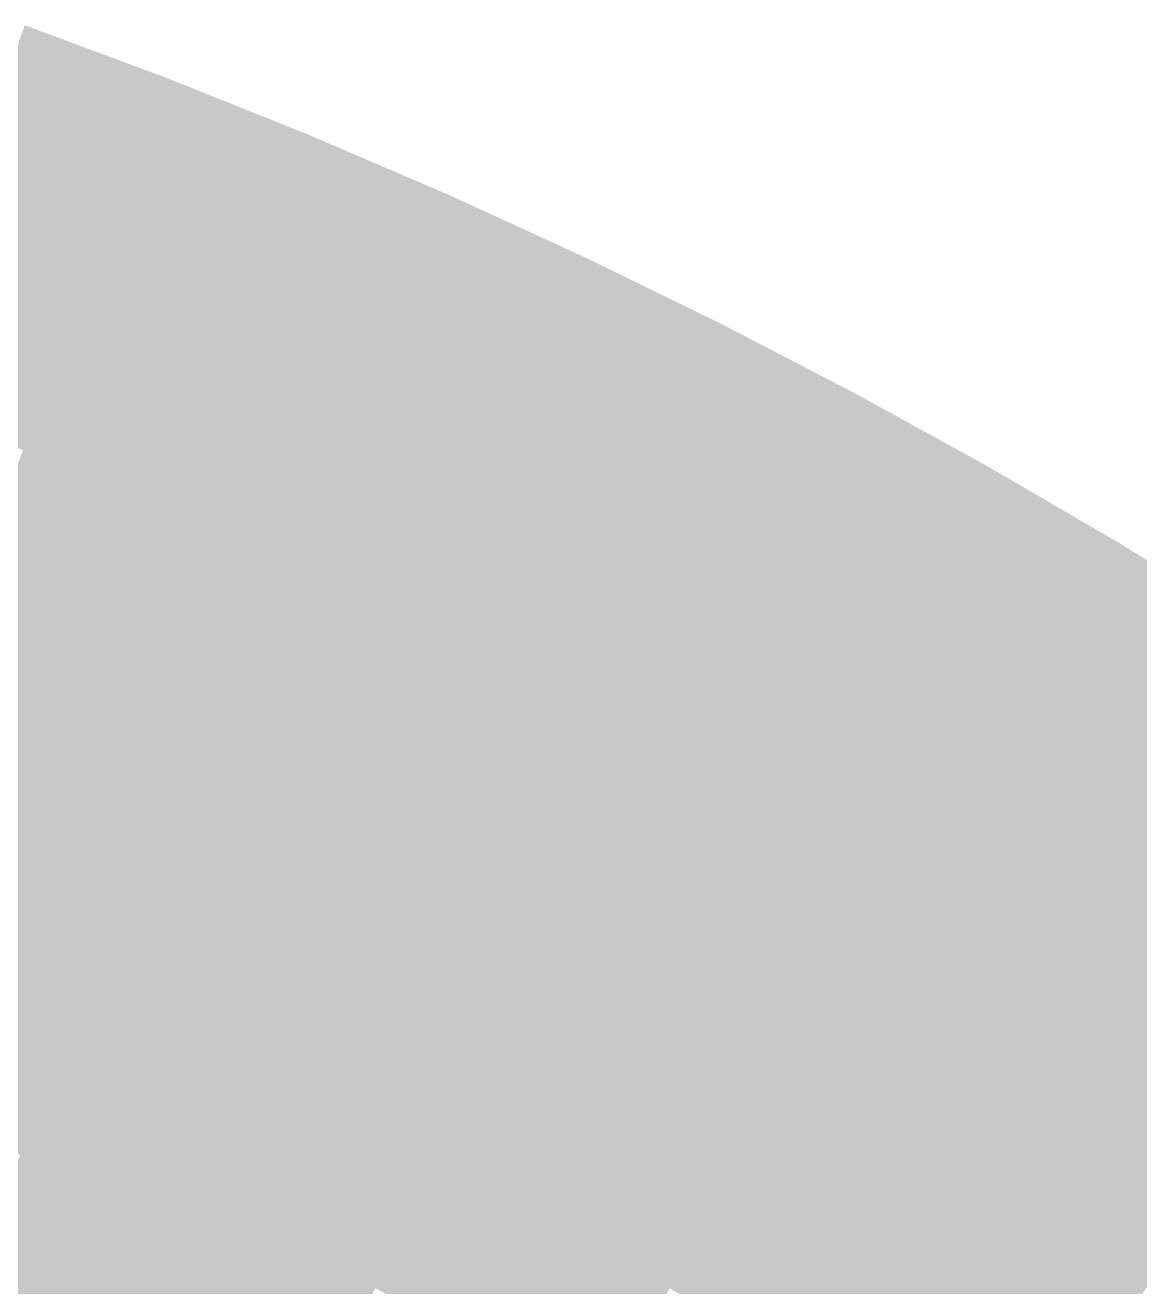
# Model space of a CAD drawing. Header units: inches. Extents: x -266 to 784, y -170 to 213.
# Drawn here: x 57.28 to 88.02, y 125.27 to 160.06 of the extents above; entities that cross this region are included whole.
import ezdxf

# ---------------------------------------------------------------- set-up
doc = ezdxf.new("R2010")
doc.units = ezdxf.units.IN
doc.header["$MEASUREMENT"] = 0

msp = doc.modelspace()

# ---------------------------------------------------------------- linework, layer by layer
at = {"color": 18, "true_color": 0x030301}
for points in [[(56.934385, 159.120947), (57.271275, 160.062491), (60.822261, 157.675783), (61.182156, 158.608776)], [(60.822261, 157.675783), (61.182156, 158.608776), (64.6735, 156.135641), (65.056184, 157.059521)], [(64.6735, 156.135641), (65.056184, 157.059521), (68.485782, 154.501449), (68.891023, 155.415658)], [(68.485782, 154.501449), (68.891023, 155.415658), (72.256811, 152.774191), (72.684366, 153.67818)], [(72.256811, 152.774191), (72.684366, 153.67818), (75.984315, 150.954907), (76.433926, 151.848131)], [(75.984315, 150.954907), (76.433926, 151.848131), (79.666049, 149.044694), (80.137445, 149.926615)], [(79.666049, 149.044694), (80.137445, 149.926615), (83.299794, 147.044701), (83.792693, 147.914788)], [(83.299794, 147.044701), (83.792693, 147.914788), (86.883364, 144.956135), (87.397467, 145.813864)], [(86.883364, 144.956135), (87.397467, 145.813864), (90.414598, 142.780253), (90.949595, 143.625106)]]:
    msp.add_solid(points, dxfattribs=at)
at = {"color": 98, "true_color": 0x070803}
for points in [[(56.597495, 158.179403), (56.934385, 159.120947), (60.462366, 156.74279), (60.822261, 157.675783)], [(60.462366, 156.74279), (60.822261, 157.675783), (64.290817, 155.211761), (64.6735, 156.135641)], [(64.290817, 155.211761), (64.6735, 156.135641), (68.080541, 153.587239), (68.485782, 154.501449)], [(68.080541, 153.587239), (68.485782, 154.501449), (71.829256, 151.870201), (72.256811, 152.774191)], [(71.829256, 151.870201), (72.256811, 152.774191), (75.534703, 150.061683), (75.984315, 150.954907)], [(75.534703, 150.061683), (75.984315, 150.954907), (79.194652, 148.162772), (79.666049, 149.044694)], [(79.194652, 148.162772), (79.666049, 149.044694), (82.806896, 146.174615), (83.299794, 147.044701)]]:
    msp.add_solid(points, dxfattribs=at)
at = {"color": 88, "true_color": 0x0b0c05}
for points in [[(56.260606, 157.237859), (56.597495, 158.179403), (60.102471, 155.809797), (60.462366, 156.74279)], [(60.102471, 155.809797), (60.462366, 156.74279), (63.908133, 154.287882), (64.290817, 155.211761)], [(63.908133, 154.287882), (64.290817, 155.211761), (67.675299, 152.673029), (68.080541, 153.587239)], [(67.675299, 152.673029), (68.080541, 153.587239), (71.401701, 150.966212), (71.829256, 151.870201)], [(71.401701, 150.966212), (71.829256, 151.870201), (75.085092, 149.168458), (75.534703, 150.061683)]]:
    msp.add_solid(points, dxfattribs=at)
at = {"color": 88, "true_color": 0x0f1008}
for points in [[(55.923716, 156.296315), (56.260606, 157.237859), (59.742576, 154.876805), (60.102471, 155.809797)], [(59.742576, 154.876805), (60.102471, 155.809797), (63.52545, 153.364002), (63.908133, 154.287882)], [(63.52545, 153.364002), (63.908133, 154.287882), (67.270058, 151.758819), (67.675299, 152.673029)], [(67.270058, 151.758819), (67.675299, 152.673029), (70.974146, 150.062223), (71.401701, 150.966212)]]:
    msp.add_solid(points, dxfattribs=at)
at = {"color": 88, "true_color": 0x13140a}
for points in [[(55.586826, 155.354771), (55.923716, 156.296315), (59.382681, 153.943812), (59.742576, 154.876805)], [(59.382681, 153.943812), (59.742576, 154.876805), (63.142766, 152.440123), (63.52545, 153.364002)], [(63.142766, 152.440123), (63.52545, 153.364002), (66.864817, 150.84461), (67.270058, 151.758819)], [(66.864817, 150.84461), (67.270058, 151.758819), (70.54659, 149.158233), (70.974146, 150.062223)]]:
    msp.add_solid(points, dxfattribs=at)
at = {"color": 88, "true_color": 0x17190c}
for points in [[(55.249936, 154.413227), (55.586826, 155.354771), (59.022786, 153.010819), (59.382681, 153.943812)], [(59.022786, 153.010819), (59.382681, 153.943812), (62.760083, 151.516243), (63.142766, 152.440123)], [(62.760083, 151.516243), (63.142766, 152.440123), (66.459576, 149.9304), (66.864817, 150.84461)], [(66.459576, 149.9304), (66.864817, 150.84461), (70.119035, 148.254244), (70.54659, 149.158233)]]:
    msp.add_solid(points, dxfattribs=at)
at = {"color": 250, "true_color": 0x1b1d0e}
for points in [[(54.913046, 153.471683), (55.249936, 154.413227), (58.662891, 152.077826), (59.022786, 153.010819)], [(58.662891, 152.077826), (59.022786, 153.010819), (62.377399, 150.592364), (62.760083, 151.516243)], [(62.377399, 150.592364), (62.760083, 151.516243), (66.054334, 149.01619), (66.459576, 149.9304)]]:
    msp.add_solid(points, dxfattribs=at)
at = {"color": 250, "true_color": 0x1e2110}
msp.add_solid([(54.576156, 152.530139), (54.913046, 153.471683), (58.302996, 151.144833), (58.662891, 152.077826)], dxfattribs=at)
at = {"color": 250, "true_color": 0x222512}
msp.add_solid([(54.239266, 151.588594), (54.576156, 152.530139), (57.943101, 150.211841), (58.302996, 151.144833)], dxfattribs=at)
at = {"color": 250, "true_color": 0x1f2110}
for points in [[(58.302996, 151.144833), (58.662891, 152.077826), (61.994716, 149.668484), (62.377399, 150.592364)], [(61.994716, 149.668484), (62.377399, 150.592364), (65.649093, 148.10198), (66.054334, 149.01619)]]:
    msp.add_solid(points, dxfattribs=at)
at = {"color": 250, "true_color": 0x262a14}
msp.add_solid([(53.902377, 150.64705), (54.239266, 151.588594), (57.583206, 149.278848), (57.943101, 150.211841)], dxfattribs=at)
at = {"color": 250, "true_color": 0x232512}
for points in [[(57.943101, 150.211841), (58.302996, 151.144833), (61.612033, 148.744605), (61.994716, 149.668484)], [(61.612033, 148.744605), (61.994716, 149.668484), (65.243852, 147.187771), (65.649093, 148.10198)]]:
    msp.add_solid(points, dxfattribs=at)
at = {"color": 28, "true_color": 0x101008}
for points in [[(70.974146, 150.062223), (71.401701, 150.966212), (74.635481, 148.275234), (75.085092, 149.168458)], [(74.635481, 148.275234), (75.085092, 149.168458), (78.251858, 146.39893), (78.723255, 147.280851)], [(78.251858, 146.39893), (78.723255, 147.280851), (81.8211, 144.434441), (82.313998, 145.304528)], [(81.8211, 144.434441), (82.313998, 145.304528), (85.341056, 142.382949), (85.855158, 143.240678)], [(85.341056, 142.382949), (85.855158, 143.240678), (88.809605, 140.245692), (89.344603, 141.090545)]]:
    msp.add_solid(points, dxfattribs=at)
at = {"color": 250, "true_color": 0x2a2e16}
msp.add_solid([(53.565487, 149.705506), (53.902377, 150.64705), (57.223311, 148.345855), (57.583206, 149.278848)], dxfattribs=at)
at = {"color": 250, "true_color": 0x272a14}
for points in [[(57.583206, 149.278848), (57.943101, 150.211841), (61.229349, 147.820725), (61.612033, 148.744605)], [(61.229349, 147.820725), (61.612033, 148.744605), (64.83861, 146.273561), (65.243852, 147.187771)]]:
    msp.add_solid(points, dxfattribs=at)
at = {"color": 28, "true_color": 0x14140a}
for points in [[(70.54659, 149.158233), (70.974146, 150.062223), (74.185869, 147.38201), (74.635481, 148.275234)], [(74.185869, 147.38201), (74.635481, 148.275234), (77.780462, 145.517009), (78.251858, 146.39893)], [(77.780462, 145.517009), (78.251858, 146.39893), (81.328202, 143.564354), (81.8211, 144.434441)], [(81.328202, 143.564354), (81.8211, 144.434441), (84.826953, 141.525221), (85.341056, 142.382949)], [(84.826953, 141.525221), (85.341056, 142.382949), (88.274607, 139.400838), (88.809605, 140.245692)]]:
    msp.add_solid(points, dxfattribs=at)
at = {"color": 28, "true_color": 0x0c0c05}
for points in [[(75.085092, 149.168458), (75.534703, 150.061683), (78.723255, 147.280851), (79.194652, 148.162772)], [(78.723255, 147.280851), (79.194652, 148.162772), (82.313998, 145.304528), (82.806896, 146.174615)], [(82.313998, 145.304528), (82.806896, 146.174615), (85.855158, 143.240678), (86.369261, 144.098406)], [(85.855158, 143.240678), (86.369261, 144.098406), (89.344603, 141.090545), (89.8796, 141.935399)]]:
    msp.add_solid(points, dxfattribs=at)
at = {"color": 250, "true_color": 0x1c1d0e}
for points in [[(66.054334, 149.01619), (66.459576, 149.9304), (69.69148, 147.350255), (70.119035, 148.254244)], [(69.69148, 147.350255), (70.119035, 148.254244), (73.286647, 145.595561), (73.736258, 146.488785)], [(73.286647, 145.595561), (73.736258, 146.488785), (76.837668, 143.753166), (77.309065, 144.635087)]]:
    msp.add_solid(points, dxfattribs=at)
at = {"color": 250, "true_color": 0x2b2e16}
for points in [[(57.223311, 148.345855), (57.583206, 149.278848), (60.846666, 146.896846), (61.229349, 147.820725)], [(60.846666, 146.896846), (61.229349, 147.820725), (64.433369, 145.359351), (64.83861, 146.273561)]]:
    msp.add_solid(points, dxfattribs=at)
at = {"color": 250, "true_color": 0x202110}
for points in [[(65.649093, 148.10198), (66.054334, 149.01619), (69.263925, 146.446265), (69.69148, 147.350255)], [(69.263925, 146.446265), (69.69148, 147.350255), (72.837035, 144.702337), (73.286647, 145.595561)], [(72.837035, 144.702337), (73.286647, 145.595561), (76.366271, 142.871245), (76.837668, 143.753166)]]:
    msp.add_solid(points, dxfattribs=at)
at = {"color": 88, "true_color": 0x18190c}
for points in [[(70.119035, 148.254244), (70.54659, 149.158233), (73.736258, 146.488785), (74.185869, 147.38201)], [(73.736258, 146.488785), (74.185869, 147.38201), (77.309065, 144.635087), (77.780462, 145.517009)], [(77.309065, 144.635087), (77.780462, 145.517009), (80.835304, 142.694267), (81.328202, 143.564354)]]:
    msp.add_solid(points, dxfattribs=at)
at = {"color": 250, "true_color": 0x2f3219}
for points in [[(56.863416, 147.412862), (57.223311, 148.345855), (60.463982, 145.972966), (60.846666, 146.896846)], [(60.463982, 145.972966), (60.846666, 146.896846), (64.028128, 144.445141), (64.433369, 145.359351)]]:
    msp.add_solid(points, dxfattribs=at)
at = {"color": 250, "true_color": 0x242512}
for points in [[(65.243852, 147.187771), (65.649093, 148.10198), (68.83637, 145.542276), (69.263925, 146.446265)], [(68.83637, 145.542276), (69.263925, 146.446265), (72.387424, 143.809112), (72.837035, 144.702337)]]:
    msp.add_solid(points, dxfattribs=at)
at = {"color": 250, "true_color": 0x33361b}
for points in [[(56.503521, 146.479869), (56.863416, 147.412862), (60.081299, 145.049087), (60.463982, 145.972966)], [(60.081299, 145.049087), (60.463982, 145.972966), (63.622886, 143.530932), (64.028128, 144.445141)]]:
    msp.add_solid(points, dxfattribs=at)
at = {"color": 250, "true_color": 0x282a14}
for points in [[(64.83861, 146.273561), (65.243852, 147.187771), (68.408815, 144.638287), (68.83637, 145.542276)], [(68.408815, 144.638287), (68.83637, 145.542276), (71.937813, 142.915888), (72.387424, 143.809112)]]:
    msp.add_solid(points, dxfattribs=at)
at = {"color": 18, "true_color": 0x080703}
for points in [[(82.806896, 146.174615), (83.299794, 147.044701), (86.369261, 144.098406), (86.883364, 144.956135)], [(86.369261, 144.098406), (86.883364, 144.956135), (89.8796, 141.935399), (90.414598, 142.780253)]]:
    msp.add_solid(points, dxfattribs=at)
at = {"color": 79, "true_color": 0x373b1d}
for points in [[(56.143626, 145.546877), (56.503521, 146.479869), (59.698615, 144.125207), (60.081299, 145.049087)], [(59.698615, 144.125207), (60.081299, 145.049087), (63.217645, 142.616722), (63.622886, 143.530932)]]:
    msp.add_solid(points, dxfattribs=at)
at = {"color": 250, "true_color": 0x2c2e16}
for points in [[(64.433369, 145.359351), (64.83861, 146.273561), (67.98126, 143.734298), (68.408815, 144.638287)], [(67.98126, 143.734298), (68.408815, 144.638287), (71.488201, 142.022664), (71.937813, 142.915888)]]:
    msp.add_solid(points, dxfattribs=at)
at = {"color": 79, "true_color": 0x3b3f1f}
msp.add_solid([(55.783731, 144.613884), (56.143626, 145.546877), (59.315932, 143.201328), (59.698615, 144.125207)], dxfattribs=at)
at = {"color": 250, "true_color": 0x303219}
msp.add_solid([(64.028128, 144.445141), (64.433369, 145.359351), (67.553705, 142.830308), (67.98126, 143.734298)], dxfattribs=at)
at = {"color": 69, "true_color": 0x3f4321}
msp.add_solid([(55.423836, 143.680891), (55.783731, 144.613884), (58.933249, 142.277448), (59.315932, 143.201328)], dxfattribs=at)
at = {"color": 250, "true_color": 0x34361b}
msp.add_solid([(63.622886, 143.530932), (64.028128, 144.445141), (67.12615, 141.926319), (67.553705, 142.830308)], dxfattribs=at)
at = {"color": 250, "true_color": 0x252512}
for points in [[(72.387424, 143.809112), (72.837035, 144.702337), (75.894875, 141.989324), (76.366271, 142.871245)], [(75.894875, 141.989324), (76.366271, 142.871245), (79.356609, 140.084006), (79.849507, 140.954093)], [(79.356609, 140.084006), (79.849507, 140.954093), (82.770542, 138.094306), (83.284645, 138.952035)], [(82.770542, 138.094306), (83.284645, 138.952035), (86.134617, 136.021424), (86.669614, 136.866278)]]:
    msp.add_solid(points, dxfattribs=at)
at = {"color": 250, "true_color": 0x1d1d0e}
for points in [[(76.837668, 143.753166), (77.309065, 144.635087), (80.342405, 141.82418), (80.835304, 142.694267)], [(80.342405, 141.82418), (80.835304, 142.694267), (83.798747, 139.809763), (84.31285, 140.667492)]]:
    msp.add_solid(points, dxfattribs=at)
at = {"color": 79, "true_color": 0x3c3f1f}
for points in [[(59.315932, 143.201328), (59.698615, 144.125207), (62.812404, 141.702512), (63.217645, 142.616722)], [(62.812404, 141.702512), (63.217645, 142.616722), (66.271039, 140.11834), (66.698595, 141.02233)]]:
    msp.add_solid(points, dxfattribs=at)
at = {"color": 250, "true_color": 0x313219}
for points in [[(67.553705, 142.830308), (67.98126, 143.734298), (71.03859, 141.12944), (71.488201, 142.022664)], [(71.03859, 141.12944), (71.488201, 142.022664), (74.480684, 139.34356), (74.952081, 140.225481)]]:
    msp.add_solid(points, dxfattribs=at)
at = {"color": 250, "true_color": 0x292a14}
for points in [[(71.937813, 142.915888), (72.387424, 143.809112), (75.423478, 141.107402), (75.894875, 141.989324)], [(75.423478, 141.107402), (75.894875, 141.989324), (78.863711, 139.213919), (79.356609, 140.084006)]]:
    msp.add_solid(points, dxfattribs=at)
at = {"color": 250, "true_color": 0x212110}
for points in [[(76.366271, 142.871245), (76.837668, 143.753166), (79.849507, 140.954093), (80.342405, 141.82418)], [(79.849507, 140.954093), (80.342405, 141.82418), (83.284645, 138.952035), (83.798747, 139.809763)]]:
    msp.add_solid(points, dxfattribs=at)
at = {"color": 69, "true_color": 0x434823}
msp.add_solid([(55.063941, 142.747898), (55.423836, 143.680891), (58.550565, 141.353568), (58.933249, 142.277448)], dxfattribs=at)
at = {"color": 79, "true_color": 0x383b1d}
msp.add_solid([(63.217645, 142.616722), (63.622886, 143.530932), (66.698595, 141.02233), (67.12615, 141.926319)], dxfattribs=at)
at = {"color": 28, "true_color": 0x19180c}
for points in [[(80.835304, 142.694267), (81.328202, 143.564354), (84.31285, 140.667492), (84.826953, 141.525221)], [(84.31285, 140.667492), (84.826953, 141.525221), (87.73961, 138.555985), (88.274607, 139.400838)], [(87.73961, 138.555985), (88.274607, 139.400838), (91.113518, 136.361016), (91.669088, 137.192486)]]:
    msp.add_solid(points, dxfattribs=at)
at = {"color": 69, "true_color": 0x404321}
for points in [[(58.933249, 142.277448), (59.315932, 143.201328), (62.407162, 140.788302), (62.812404, 141.702512)], [(62.407162, 140.788302), (62.812404, 141.702512), (65.843484, 139.214351), (66.271039, 140.11834)]]:
    msp.add_solid(points, dxfattribs=at)
at = {"color": 59, "true_color": 0x474c25}
msp.add_solid([(54.704046, 141.814905), (55.063941, 142.747898), (58.167882, 140.429689), (58.550565, 141.353568)], dxfattribs=at)
at = {"color": 250, "true_color": 0x35361b}
for points in [[(67.12615, 141.926319), (67.553705, 142.830308), (70.588979, 140.236215), (71.03859, 141.12944)], [(70.588979, 140.236215), (71.03859, 141.12944), (74.009288, 138.461639), (74.480684, 139.34356)]]:
    msp.add_solid(points, dxfattribs=at)
at = {"color": 250, "true_color": 0x2d2e16}
msp.add_solid([(71.488201, 142.022664), (71.937813, 142.915888), (74.952081, 140.225481), (75.423478, 141.107402)], dxfattribs=at)
at = {"color": 69, "true_color": 0x444823}
for points in [[(58.550565, 141.353568), (58.933249, 142.277448), (62.001921, 139.874093), (62.407162, 140.788302)], [(62.001921, 139.874093), (62.407162, 140.788302), (65.415929, 138.310362), (65.843484, 139.214351)]]:
    msp.add_solid(points, dxfattribs=at)
at = {"color": 59, "true_color": 0x4b5028}
msp.add_solid([(54.344151, 140.881913), (54.704046, 141.814905), (57.785198, 139.505809), (58.167882, 140.429689)], dxfattribs=at)
at = {"color": 79, "true_color": 0x393b1d}
msp.add_solid([(66.698595, 141.02233), (67.12615, 141.926319), (70.139367, 139.342991), (70.588979, 140.236215)], dxfattribs=at)
at = {"color": 59, "true_color": 0x484c25}
for points in [[(58.167882, 140.429689), (58.550565, 141.353568), (61.59668, 138.959883), (62.001921, 139.874093)], [(61.59668, 138.959883), (62.001921, 139.874093), (64.988374, 137.406373), (65.415929, 138.310362)]]:
    msp.add_solid(points, dxfattribs=at)
at = {"color": 79, "true_color": 0x3d3f1f}
msp.add_solid([(66.271039, 140.11834), (66.698595, 141.02233), (69.689756, 138.449767), (70.139367, 139.342991)], dxfattribs=at)
at = {"color": 250, "true_color": 0x2e2e16}
for points in [[(74.952081, 140.225481), (75.423478, 141.107402), (78.370813, 138.343832), (78.863711, 139.213919)], [(78.370813, 138.343832), (78.863711, 139.213919), (81.742336, 136.378849), (82.256439, 137.236578)]]:
    msp.add_solid(points, dxfattribs=at)
at = {"color": 59, "true_color": 0x4f542a}
msp.add_solid([(53.984255, 139.94892), (54.344151, 140.881913), (57.402515, 138.58193), (57.785198, 139.505809)], dxfattribs=at)
at = {"color": 250, "true_color": 0x1d1c0e}
for points in [[(83.798747, 139.809763), (84.31285, 140.667492), (87.204612, 137.711131), (87.73961, 138.555985)], [(87.204612, 137.711131), (87.73961, 138.555985), (90.557948, 135.529547), (91.113518, 136.361016)]]:
    msp.add_solid(points, dxfattribs=at)
at = {"color": 59, "true_color": 0x4c5028}
msp.add_solid([(57.785198, 139.505809), (58.167882, 140.429689), (61.191438, 138.045673), (61.59668, 138.959883)], dxfattribs=at)
at = {"color": 79, "true_color": 0x3a3b1d}
for points in [[(70.139367, 139.342991), (70.588979, 140.236215), (73.537891, 137.579717), (74.009288, 138.461639)], [(73.537891, 137.579717), (74.009288, 138.461639), (76.892118, 135.733571), (77.385016, 136.603658)]]:
    msp.add_solid(points, dxfattribs=at)
at = {"color": 250, "true_color": 0x323219}
for points in [[(74.480684, 139.34356), (74.952081, 140.225481), (77.877914, 137.473745), (78.370813, 138.343832)], [(77.877914, 137.473745), (78.370813, 138.343832), (81.228234, 135.52112), (81.742336, 136.378849)]]:
    msp.add_solid(points, dxfattribs=at)
at = {"color": 59, "true_color": 0x53592c}
msp.add_solid([(53.62436, 139.015927), (53.984255, 139.94892), (57.019831, 137.65805), (57.402515, 138.58193)], dxfattribs=at)
at = {"color": 69, "true_color": 0x414321}
msp.add_solid([(65.843484, 139.214351), (66.271039, 140.11834), (69.240145, 137.556542), (69.689756, 138.449767)], dxfattribs=at)
at = {"color": 250, "true_color": 0x2a2914}
for points in [[(78.863711, 139.213919), (79.356609, 140.084006), (82.256439, 137.236578), (82.770542, 138.094306)], [(82.256439, 137.236578), (82.770542, 138.094306), (85.599619, 135.17657), (86.134617, 136.021424)]]:
    msp.add_solid(points, dxfattribs=at)
at = {"color": 250, "true_color": 0x212010}
for points in [[(83.284645, 138.952035), (83.798747, 139.809763), (86.669614, 136.866278), (87.204612, 137.711131)], [(86.669614, 136.866278), (87.204612, 137.711131), (90.002378, 134.698077), (90.557948, 135.529547)]]:
    msp.add_solid(points, dxfattribs=at)
at = {"color": 59, "true_color": 0x50542a}
msp.add_solid([(57.402515, 138.58193), (57.785198, 139.505809), (60.786197, 137.131463), (61.191438, 138.045673)], dxfattribs=at)
at = {"color": 69, "true_color": 0x454823}
msp.add_solid([(65.415929, 138.310362), (65.843484, 139.214351), (68.790533, 136.663318), (69.240145, 137.556542)], dxfattribs=at)
at = {"color": 69, "true_color": 0x3e3f1f}
msp.add_solid([(69.689756, 138.449767), (70.139367, 139.342991), (73.066494, 136.697796), (73.537891, 137.579717)], dxfattribs=at)
at = {"color": 250, "true_color": 0x36361b}
for points in [[(74.009288, 138.461639), (74.480684, 139.34356), (77.385016, 136.603658), (77.877914, 137.473745)], [(77.385016, 136.603658), (77.877914, 137.473745), (80.714131, 134.663392), (81.228234, 135.52112)]]:
    msp.add_solid(points, dxfattribs=at)
at = {"color": 59, "true_color": 0x4d5028}
msp.add_solid([(61.191438, 138.045673), (61.59668, 138.959883), (64.560819, 136.502383), (64.988374, 137.406373)], dxfattribs=at)
at = {"color": 59, "true_color": 0x54592c}
msp.add_solid([(57.019831, 137.65805), (57.402515, 138.58193), (60.380956, 136.217254), (60.786197, 137.131463)], dxfattribs=at)
at = {"color": 59, "true_color": 0x494c25}
msp.add_solid([(64.988374, 137.406373), (65.415929, 138.310362), (68.340922, 135.770094), (68.790533, 136.663318)], dxfattribs=at)
at = {"color": 69, "true_color": 0x424321}
msp.add_solid([(69.240145, 137.556542), (69.689756, 138.449767), (72.595097, 135.815875), (73.066494, 136.697796)], dxfattribs=at)
at = {"color": 59, "true_color": 0x51542a}
msp.add_solid([(60.786197, 137.131463), (61.191438, 138.045673), (64.133264, 135.598394), (64.560819, 136.502383)], dxfattribs=at)
at = {"color": 59, "true_color": 0x585d2e}
msp.add_solid([(56.637148, 136.734171), (57.019831, 137.65805), (59.975714, 135.303044), (60.380956, 136.217254)], dxfattribs=at)
at = {"color": 69, "true_color": 0x464823}
msp.add_solid([(68.790533, 136.663318), (69.240145, 137.556542), (72.123701, 134.933953), (72.595097, 135.815875)], dxfattribs=at)
at = {"color": 49, "true_color": 0x3f3f1f}
for points in [[(73.066494, 136.697796), (73.537891, 137.579717), (76.39922, 134.863484), (76.892118, 135.733571)], [(76.39922, 134.863484), (76.892118, 135.733571), (79.685925, 132.947935), (80.200028, 133.805663)]]:
    msp.add_solid(points, dxfattribs=at)
at = {"color": 59, "true_color": 0x55592c}
msp.add_solid([(60.380956, 136.217254), (60.786197, 137.131463), (63.705709, 134.694405), (64.133264, 135.598394)], dxfattribs=at)
at = {"color": 59, "true_color": 0x4e5028}
for points in [[(64.560819, 136.502383), (64.988374, 137.406373), (67.891311, 134.876869), (68.340922, 135.770094)], [(67.891311, 134.876869), (68.340922, 135.770094), (71.180907, 133.170111), (71.652304, 134.052032)]]:
    msp.add_solid(points, dxfattribs=at)
at = {"color": 250, "true_color": 0x2e2d16}
msp.add_solid([(81.742336, 136.378849), (82.256439, 137.236578), (85.064622, 134.331717), (85.599619, 135.17657)], dxfattribs=at)
at = {"color": 250, "true_color": 0x252412}
msp.add_solid([(86.134617, 136.021424), (86.669614, 136.866278), (89.446808, 133.866608), (90.002378, 134.698077)], dxfattribs=at)
at = {"color": 59, "true_color": 0x5c6130}
msp.add_solid([(56.254465, 135.810291), (56.637148, 136.734171), (59.570473, 134.388834), (59.975714, 135.303044)], dxfattribs=at)
at = {"color": 59, "true_color": 0x52542a}
msp.add_solid([(64.133264, 135.598394), (64.560819, 136.502383), (67.441699, 133.983645), (67.891311, 134.876869)], dxfattribs=at)
at = {"color": 59, "true_color": 0x4a4c25}
msp.add_solid([(68.340922, 135.770094), (68.790533, 136.663318), (71.652304, 134.052032), (72.123701, 134.933953)], dxfattribs=at)
at = {"color": 49, "true_color": 0x434321}
for points in [[(72.595097, 135.815875), (73.066494, 136.697796), (75.906322, 133.993397), (76.39922, 134.863484)], [(75.906322, 133.993397), (76.39922, 134.863484), (79.171823, 132.090206), (79.685925, 132.947935)]]:
    msp.add_solid(points, dxfattribs=at)
at = {"color": 39, "true_color": 0x3b3a1d}
for points in [[(76.892118, 135.733571), (77.385016, 136.603658), (80.200028, 133.805663), (80.714131, 134.663392)], [(80.200028, 133.805663), (80.714131, 134.663392), (83.459629, 131.797156), (83.994626, 132.64201)]]:
    msp.add_solid(points, dxfattribs=at)
at = {"color": 59, "true_color": 0x595d2e}
msp.add_solid([(59.975714, 135.303044), (60.380956, 136.217254), (63.278154, 133.790415), (63.705709, 134.694405)], dxfattribs=at)
at = {"color": 250, "true_color": 0x323119}
for points in [[(81.228234, 135.52112), (81.742336, 136.378849), (84.529624, 133.486863), (85.064622, 134.331717)], [(84.529624, 133.486863), (85.064622, 134.331717), (87.780097, 131.372199), (88.335667, 132.203668)]]:
    msp.add_solid(points, dxfattribs=at)
at = {"color": 77, "true_color": 0x606532}
msp.add_solid([(55.871781, 134.886412), (56.254465, 135.810291), (59.165232, 133.474624), (59.570473, 134.388834)], dxfattribs=at)
at = {"color": 59, "true_color": 0x474823}
msp.add_solid([(72.123701, 134.933953), (72.595097, 135.815875), (75.413423, 133.12331), (75.906322, 133.993397)], dxfattribs=at)
at = {"color": 250, "true_color": 0x2a2814}
msp.add_solid([(85.599619, 135.17657), (86.134617, 136.021424), (88.891237, 133.035138), (89.446808, 133.866608)], dxfattribs=at)
at = {"color": 59, "true_color": 0x56592c}
msp.add_solid([(63.705709, 134.694405), (64.133264, 135.598394), (66.992088, 133.090421), (67.441699, 133.983645)], dxfattribs=at)
at = {"color": 250, "true_color": 0x36351b}
for points in [[(80.714131, 134.663392), (81.228234, 135.52112), (83.994626, 132.64201), (84.529624, 133.486863)], [(83.994626, 132.64201), (84.529624, 133.486863), (87.224527, 130.540729), (87.780097, 131.372199)]]:
    msp.add_solid(points, dxfattribs=at)
at = {"color": 59, "true_color": 0x5d6130}
msp.add_solid([(59.570473, 134.388834), (59.975714, 135.303044), (62.850599, 132.886426), (63.278154, 133.790415)], dxfattribs=at)
at = {"color": 250, "true_color": 0x2e2c16}
msp.add_solid([(85.064622, 134.331717), (85.599619, 135.17657), (88.335667, 132.203668), (88.891237, 133.035138)], dxfattribs=at)
at = {"color": 77, "true_color": 0x646a34}
msp.add_solid([(55.489098, 133.962532), (55.871781, 134.886412), (58.759991, 132.560415), (59.165232, 133.474624)], dxfattribs=at)
at = {"color": 59, "true_color": 0x5a5d2e}
msp.add_solid([(63.278154, 133.790415), (63.705709, 134.694405), (66.542477, 132.197197), (66.992088, 133.090421)], dxfattribs=at)
at = {"color": 59, "true_color": 0x53542a}
msp.add_solid([(67.441699, 133.983645), (67.891311, 134.876869), (70.709511, 132.28819), (71.180907, 133.170111)], dxfattribs=at)
at = {"color": 59, "true_color": 0x4b4c25}
msp.add_solid([(71.652304, 134.052032), (72.123701, 134.933953), (74.920525, 132.253223), (75.413423, 133.12331)], dxfattribs=at)
at = {"color": 77, "true_color": 0x616532}
msp.add_solid([(59.165232, 133.474624), (59.570473, 134.388834), (62.423044, 131.982437), (62.850599, 132.886426)], dxfattribs=at)
at = {"color": 67, "true_color": 0x686e36}
msp.add_solid([(55.106414, 133.038653), (55.489098, 133.962532), (58.354749, 131.646205), (58.759991, 132.560415)], dxfattribs=at)
at = {"color": 59, "true_color": 0x57592c}
msp.add_solid([(66.992088, 133.090421), (67.441699, 133.983645), (70.238114, 131.406268), (70.709511, 132.28819)], dxfattribs=at)
at = {"color": 59, "true_color": 0x4f5028}
msp.add_solid([(71.180907, 133.170111), (71.652304, 134.052032), (74.427627, 131.383136), (74.920525, 132.253223)], dxfattribs=at)
at = {"color": 49, "true_color": 0x484723}
msp.add_solid([(75.413423, 133.12331), (75.906322, 133.993397), (78.65772, 131.232477), (79.171823, 132.090206)], dxfattribs=at)
at = {"color": 59, "true_color": 0x5e6130}
msp.add_solid([(62.850599, 132.886426), (63.278154, 133.790415), (66.092865, 131.303972), (66.542477, 132.197197)], dxfattribs=at)
at = {"color": 49, "true_color": 0x3f3e1f}
msp.add_solid([(79.685925, 132.947935), (80.200028, 133.805663), (82.924631, 130.952303), (83.459629, 131.797156)], dxfattribs=at)
at = {"color": 77, "true_color": 0x656a34}
msp.add_solid([(58.759991, 132.560415), (59.165232, 133.474624), (61.995489, 131.078448), (62.423044, 131.982437)], dxfattribs=at)
at = {"color": 67, "true_color": 0x6c7239}
msp.add_solid([(54.723731, 132.114773), (55.106414, 133.038653), (57.949508, 130.731995), (58.354749, 131.646205)], dxfattribs=at)
at = {"color": 59, "true_color": 0x5b5d2e}
msp.add_solid([(66.542477, 132.197197), (66.992088, 133.090421), (69.766717, 130.524347), (70.238114, 131.406268)], dxfattribs=at)
at = {"color": 59, "true_color": 0x54542a}
for points in [[(70.709511, 132.28819), (71.180907, 133.170111), (73.934729, 130.513049), (74.427627, 131.383136)], [(73.934729, 130.513049), (74.427627, 131.383136), (77.115412, 128.659291), (77.629514, 129.51702)]]:
    msp.add_solid(points, dxfattribs=at)
at = {"color": 59, "true_color": 0x4c4b25}
msp.add_solid([(74.920525, 132.253223), (75.413423, 133.12331), (78.143617, 130.374749), (78.65772, 131.232477)], dxfattribs=at)
at = {"color": 49, "true_color": 0x434221}
msp.add_solid([(79.171823, 132.090206), (79.685925, 132.947935), (82.389633, 130.107449), (82.924631, 130.952303)], dxfattribs=at)
at = {"color": 77, "true_color": 0x626532}
msp.add_solid([(62.423044, 131.982437), (62.850599, 132.886426), (65.643254, 130.410748), (66.092865, 131.303972)], dxfattribs=at)
at = {"color": 39, "true_color": 0x3b391d}
msp.add_solid([(83.459629, 131.797156), (83.994626, 132.64201), (86.668956, 129.70926), (87.224527, 130.540729)], dxfattribs=at)
at = {"color": 67, "true_color": 0x696e36}
msp.add_solid([(58.354749, 131.646205), (58.759991, 132.560415), (61.567933, 130.174458), (61.995489, 131.078448)], dxfattribs=at)
at = {"color": 59, "true_color": 0x58592c}
msp.add_solid([(70.238114, 131.406268), (70.709511, 132.28819), (73.441831, 129.642962), (73.934729, 130.513049)], dxfattribs=at)
at = {"color": 59, "true_color": 0x504f28}
msp.add_solid([(74.427627, 131.383136), (74.920525, 132.253223), (77.629514, 129.51702), (78.143617, 130.374749)], dxfattribs=at)
at = {"color": 67, "true_color": 0x70763b}
msp.add_solid([(54.341047, 131.190894), (54.723731, 132.114773), (57.544267, 129.817785), (57.949508, 130.731995)], dxfattribs=at)
at = {"color": 77, "true_color": 0x666a34}
msp.add_solid([(61.995489, 131.078448), (62.423044, 131.982437), (65.193643, 129.517524), (65.643254, 130.410748)], dxfattribs=at)
at = {"color": 59, "true_color": 0x5f6130}
msp.add_solid([(66.092865, 131.303972), (66.542477, 132.197197), (69.29532, 129.642426), (69.766717, 130.524347)], dxfattribs=at)
at = {"color": 49, "true_color": 0x484623}
msp.add_solid([(78.65772, 131.232477), (79.171823, 132.090206), (81.854636, 129.262595), (82.389633, 130.107449)], dxfattribs=at)
at = {"color": 250, "true_color": 0x323019}
msp.add_solid([(87.780097, 131.372199), (88.335667, 132.203668), (90.977694, 129.1784), (91.553502, 129.995985)], dxfattribs=at)
at = {"color": 67, "true_color": 0x6d7239}
msp.add_solid([(57.949508, 130.731995), (58.354749, 131.646205), (61.140378, 129.270469), (61.567933, 130.174458)], dxfattribs=at)
at = {"color": 39, "true_color": 0x3f3d1f}
msp.add_solid([(82.924631, 130.952303), (83.459629, 131.797156), (86.113386, 128.87779), (86.668956, 129.70926)], dxfattribs=at)
at = {"color": 67, "true_color": 0x747b3d}
msp.add_solid([(53.958364, 130.267014), (54.341047, 131.190894), (57.139025, 128.903576), (57.544267, 129.817785)], dxfattribs=at)
at = {"color": 77, "true_color": 0x636532}
msp.add_solid([(65.643254, 130.410748), (66.092865, 131.303972), (68.823924, 128.760505), (69.29532, 129.642426)], dxfattribs=at)
at = {"color": 59, "true_color": 0x5c5d2e}
msp.add_solid([(69.766717, 130.524347), (70.238114, 131.406268), (72.948932, 128.772875), (73.441831, 129.642962)], dxfattribs=at)
at = {"color": 59, "true_color": 0x4c4a25}
msp.add_solid([(78.143617, 130.374749), (78.65772, 131.232477), (81.319638, 128.417742), (81.854636, 129.262595)], dxfattribs=at)
at = {"color": 250, "true_color": 0x36341b}
msp.add_solid([(87.224527, 130.540729), (87.780097, 131.372199), (90.401886, 128.360816), (90.977694, 129.1784)], dxfattribs=at)
at = {"color": 67, "true_color": 0x6a6e36}
msp.add_solid([(61.567933, 130.174458), (61.995489, 131.078448), (64.744031, 128.624299), (65.193643, 129.517524)], dxfattribs=at)
at = {"color": 49, "true_color": 0x434121}
msp.add_solid([(82.389633, 130.107449), (82.924631, 130.952303), (85.557816, 128.04632), (86.113386, 128.87779)], dxfattribs=at)
at = {"color": 67, "true_color": 0x71763b}
msp.add_solid([(57.544267, 129.817785), (57.949508, 130.731995), (60.712823, 128.36648), (61.140378, 129.270469)], dxfattribs=at)
at = {"color": 59, "true_color": 0x606130}
msp.add_solid([(69.29532, 129.642426), (69.766717, 130.524347), (72.456034, 127.902788), (72.948932, 128.772875)], dxfattribs=at)
at = {"color": 59, "true_color": 0x59582c}
msp.add_solid([(73.441831, 129.642962), (73.934729, 130.513049), (76.601309, 127.801563), (77.115412, 128.659291)], dxfattribs=at)
at = {"color": 39, "true_color": 0x3b381d}
msp.add_solid([(86.668956, 129.70926), (87.224527, 130.540729), (89.826078, 127.543231), (90.401886, 128.360816)], dxfattribs=at)
at = {"color": 67, "true_color": 0x6f7239}
msp.add_solid([(61.140378, 129.270469), (61.567933, 130.174458), (64.29442, 127.731075), (64.744031, 128.624299)], dxfattribs=at)
at = {"color": 67, "true_color": 0x686a34}
msp.add_solid([(65.193643, 129.517524), (65.643254, 130.410748), (68.352527, 127.878583), (68.823924, 128.760505)], dxfattribs=at)
at = {"color": 59, "true_color": 0x504e28}
for points in [[(77.629514, 129.51702), (78.143617, 130.374749), (80.784641, 127.572888), (81.319638, 128.417742)], [(80.784641, 127.572888), (81.319638, 128.417742), (83.891105, 125.551911), (84.446675, 126.383381)]]:
    msp.add_solid(points, dxfattribs=at)
at = {"color": 67, "true_color": 0x757b3d}
msp.add_solid([(57.139025, 128.903576), (57.544267, 129.817785), (60.285268, 127.46249), (60.712823, 128.36648)], dxfattribs=at)
at = {"color": 49, "true_color": 0x484523}
msp.add_solid([(81.854636, 129.262595), (82.389633, 130.107449), (85.002246, 127.214851), (85.557816, 128.04632)], dxfattribs=at)
at = {"color": 67, "true_color": 0x6c6e36}
msp.add_solid([(64.744031, 128.624299), (65.193643, 129.517524), (67.88113, 126.996662), (68.352527, 127.878583)], dxfattribs=at)
at = {"color": 37, "true_color": 0x656532}
for points in [[(68.823924, 128.760505), (69.29532, 129.642426), (71.963136, 127.032701), (72.456034, 127.902788)], [(71.963136, 127.032701), (72.456034, 127.902788), (75.059001, 125.228377), (75.573103, 126.086106)]]:
    msp.add_solid(points, dxfattribs=at)
at = {"color": 59, "true_color": 0x5d5c2e}
msp.add_solid([(72.948932, 128.772875), (73.441831, 129.642962), (76.087206, 126.943834), (76.601309, 127.801563)], dxfattribs=at)
at = {"color": 59, "true_color": 0x54532a}
msp.add_solid([(77.115412, 128.659291), (77.629514, 129.51702), (80.249643, 126.728035), (80.784641, 127.572888)], dxfattribs=at)
at = {"color": 39, "true_color": 0x3f3c1f}
msp.add_solid([(86.113386, 128.87779), (86.668956, 129.70926), (89.25027, 126.725646), (89.826078, 127.543231)], dxfattribs=at)
at = {"color": 67, "true_color": 0x73763b}
msp.add_solid([(60.712823, 128.36648), (61.140378, 129.270469), (63.844809, 126.837851), (64.29442, 127.731075)], dxfattribs=at)
at = {"color": 59, "true_color": 0x4c4925}
msp.add_solid([(81.319638, 128.417742), (81.854636, 129.262595), (84.446675, 126.383381), (85.002246, 127.214851)], dxfattribs=at)
at = {"color": 57, "true_color": 0x797f3f}
msp.add_solid([(56.733784, 127.989366), (57.139025, 128.903576), (59.857713, 126.558501), (60.285268, 127.46249)], dxfattribs=at)
at = {"color": 67, "true_color": 0x696a34}
msp.add_solid([(68.352527, 127.878583), (68.823924, 128.760505), (71.470238, 126.162614), (71.963136, 127.032701)], dxfattribs=at)
at = {"color": 59, "true_color": 0x616030}
msp.add_solid([(72.456034, 127.902788), (72.948932, 128.772875), (75.573103, 126.086106), (76.087206, 126.943834)], dxfattribs=at)
at = {"color": 49, "true_color": 0x434021}
msp.add_solid([(85.557816, 128.04632), (86.113386, 128.87779), (88.674461, 125.908061), (89.25027, 126.725646)], dxfattribs=at)
at = {"color": 67, "true_color": 0x707239}
msp.add_solid([(64.29442, 127.731075), (64.744031, 128.624299), (67.409733, 126.114741), (67.88113, 126.996662)], dxfattribs=at)
at = {"color": 59, "true_color": 0x59572c}
msp.add_solid([(76.601309, 127.801563), (77.115412, 128.659291), (79.714645, 125.883181), (80.249643, 126.728035)], dxfattribs=at)
at = {"color": 57, "true_color": 0x777b3d}
msp.add_solid([(60.285268, 127.46249), (60.712823, 128.36648), (63.395197, 125.944626), (63.844809, 126.837851)], dxfattribs=at)
at = {"color": 49, "true_color": 0x484423}
msp.add_solid([(85.002246, 127.214851), (85.557816, 128.04632), (88.098653, 125.090476), (88.674461, 125.908061)], dxfattribs=at)
at = {"color": 57, "true_color": 0x7e8341}
msp.add_solid([(56.328543, 127.075156), (56.733784, 127.989366), (59.430158, 125.654512), (59.857713, 126.558501)], dxfattribs=at)
at = {"color": 67, "true_color": 0x74763b}
msp.add_solid([(63.844809, 126.837851), (64.29442, 127.731075), (66.938337, 125.23282), (67.409733, 126.114741)], dxfattribs=at)
at = {"color": 67, "true_color": 0x6d6e36}
msp.add_solid([(67.88113, 126.996662), (68.352527, 127.878583), (70.97734, 125.292527), (71.470238, 126.162614)], dxfattribs=at)
at = {"color": 59, "true_color": 0x5d5b2e}
msp.add_solid([(76.087206, 126.943834), (76.601309, 127.801563), (79.179648, 125.038328), (79.714645, 125.883181)], dxfattribs=at)
at = {"color": 57, "true_color": 0x7b7f3f}
msp.add_solid([(59.857713, 126.558501), (60.285268, 127.46249), (62.945586, 125.051402), (63.395197, 125.944626)], dxfattribs=at)
at = {"color": 59, "true_color": 0x54522a}
msp.add_solid([(80.249643, 126.728035), (80.784641, 127.572888), (83.335535, 124.720442), (83.891105, 125.551911)], dxfattribs=at)
at = {"color": 57, "true_color": 0x828843}
msp.add_solid([(55.923301, 126.160946), (56.328543, 127.075156), (59.002603, 124.750522), (59.430158, 125.654512)], dxfattribs=at)
at = {"color": 67, "true_color": 0x717239}
msp.add_solid([(67.409733, 126.114741), (67.88113, 126.996662), (70.484441, 124.42244), (70.97734, 125.292527)], dxfattribs=at)
at = {"color": 47, "true_color": 0x6a6934}
msp.add_solid([(71.470238, 126.162614), (71.963136, 127.032701), (74.544898, 124.370648), (75.059001, 125.228377)], dxfattribs=at)
at = {"color": 59, "true_color": 0x4c4825}
msp.add_solid([(84.446675, 126.383381), (85.002246, 127.214851), (87.522845, 124.272892), (88.098653, 125.090476)], dxfattribs=at)
at = {"color": 57, "true_color": 0x787b3d}
msp.add_solid([(63.395197, 125.944626), (63.844809, 126.837851), (66.46694, 124.350898), (66.938337, 125.23282)], dxfattribs=at)
at = {"color": 59, "true_color": 0x615f30}
msp.add_solid([(75.573103, 126.086106), (76.087206, 126.943834), (78.64465, 124.193474), (79.179648, 125.038328)], dxfattribs=at)
at = {"color": 59, "true_color": 0x59562c}
msp.add_solid([(79.714645, 125.883181), (80.249643, 126.728035), (82.779965, 123.888972), (83.335535, 124.720442)], dxfattribs=at)
at = {"color": 57, "true_color": 0x7f8341}
msp.add_solid([(59.430158, 125.654512), (59.857713, 126.558501), (62.495975, 124.158178), (62.945586, 125.051402)], dxfattribs=at)
at = {"color": 59, "true_color": 0x504d28}
msp.add_solid([(83.891105, 125.551911), (84.446675, 126.383381), (86.947037, 123.455307), (87.522845, 124.272892)], dxfattribs=at)
at = {"color": 65, "true_color": 0x868c45}
msp.add_solid([(55.51806, 125.246737), (55.923301, 126.160946), (58.575048, 123.846533), (59.002603, 124.750522)], dxfattribs=at)
at = {"color": 47, "true_color": 0x76763b}
msp.add_solid([(66.938337, 125.23282), (67.409733, 126.114741), (69.991543, 123.552353), (70.484441, 124.42244)], dxfattribs=at)
at = {"color": 47, "true_color": 0x6e6d36}
msp.add_solid([(70.97734, 125.292527), (71.470238, 126.162614), (74.030795, 123.51292), (74.544898, 124.370648)], dxfattribs=at)
at = {"color": 37, "true_color": 0x656332}
msp.add_solid([(75.059001, 125.228377), (75.573103, 126.086106), (78.109653, 123.348621), (78.64465, 124.193474)], dxfattribs=at)
at = {"color": 57, "true_color": 0x838843}
msp.add_solid([(59.002603, 124.750522), (59.430158, 125.654512), (62.046363, 123.264954), (62.495975, 124.158178)], dxfattribs=at)
at = {"color": 57, "true_color": 0x7c7f3f}
msp.add_solid([(62.945586, 125.051402), (63.395197, 125.944626), (65.995543, 123.468977), (66.46694, 124.350898)], dxfattribs=at)
at = {"color": 59, "true_color": 0x5d5a2e}
msp.add_solid([(79.179648, 125.038328), (79.714645, 125.883181), (82.224394, 123.057503), (82.779965, 123.888972)], dxfattribs=at)
at = {"color": 47, "true_color": 0x727139}
msp.add_solid([(70.484441, 124.42244), (70.97734, 125.292527), (73.516692, 122.655191), (74.030795, 123.51292)], dxfattribs=at)
at = {"color": 59, "true_color": 0x54512a}
msp.add_solid([(83.335535, 124.720442), (83.891105, 125.551911), (86.371229, 122.637722), (86.947037, 123.455307)], dxfattribs=at)

doc.saveas('drawing.dxf')
